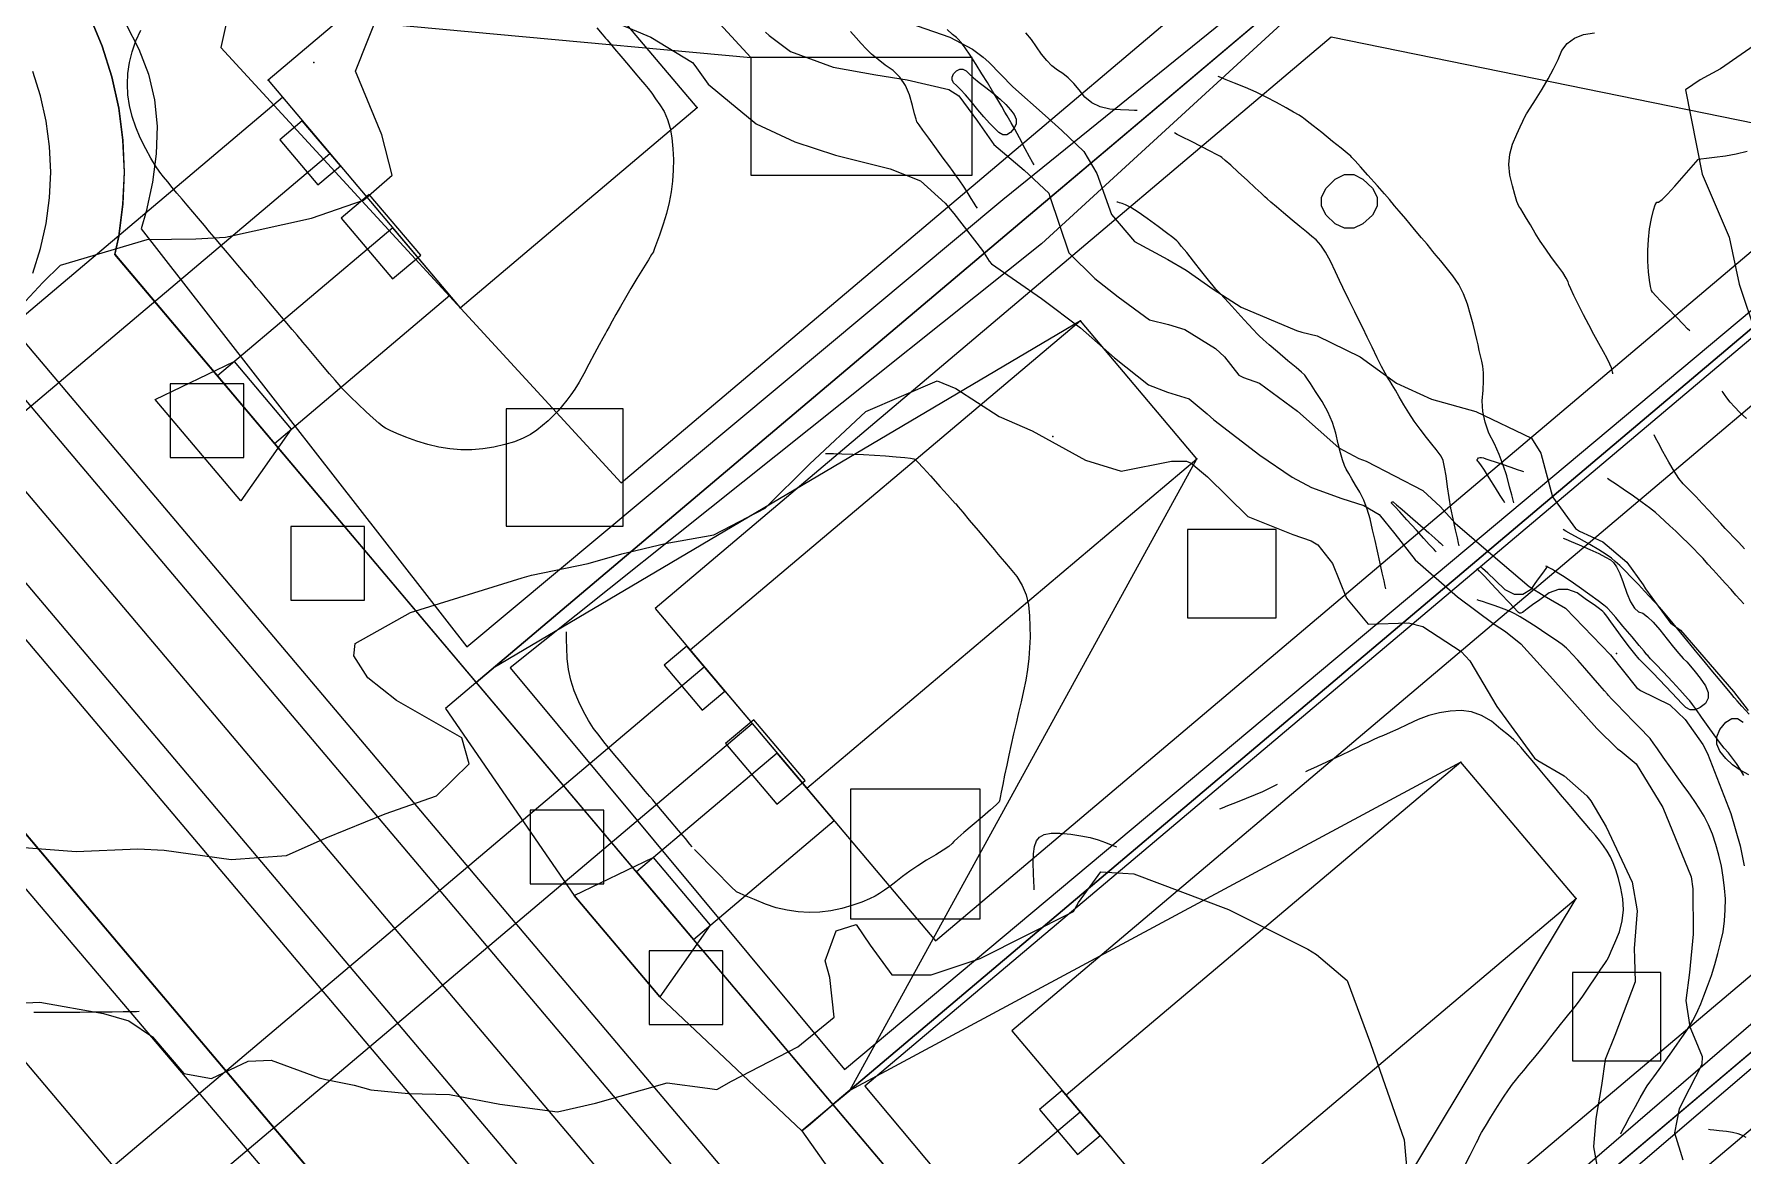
# Model space of a CAD drawing. Header units: feet. Extents: x 1318179 to 1318975, y 422521 to 423299.
# Drawn here: x 1318566.1 to 1318798, y 423049.2 to 423201.5 of the extents above; entities that cross this region are included whole.
import ezdxf

# ---------------------------------------------------------------- set-up
doc = ezdxf.new("R2010")
doc.units = ezdxf.units.FT
for name, color, linetype in [('A-BLDG-OTLN', 3, 'CONTINUOUS'), ('C-DRNG-AREA', 150, 'CONTINUOUS'), ('C-LOD', 30, 'CONTINUOUS'), ('C-PROP', 6, 'CONTINUOUS'), ('C-PVMT', 8, 'CONTINUOUS'), ('C-SWM', 92, 'CONTINUOUS'), ('C-TOPO-MAJR', 32, 'CONTINUOUS'), ('C-TOPO-SPOT', 7, 'CONTINUOUS'), ('C-UTIL', 4, 'CONTINUOUS'), ('L-PLNT-TREE', 90, 'CONTINUOUS'), ('V-PROP-LINE', 7, 'CONTINUOUS')]:
    doc.layers.add(name, color=color, linetype=linetype)

msp = doc.modelspace()

# ---------------------------------------------------------------- linework, layer by layer
at = {"layer": 'A-BLDG-OTLN'}
for points in [[(1318597.86, 423195.21), (1318623.94, 423164.35), (1318656.08, 423191.5), (1318630, 423222.37), (1318597.86, 423195.21)], [(1318655.16, 423117.86), (1318670.99, 423099.12), (1318723.93, 423143.84), (1318708.1, 423162.58), (1318655.16, 423117.86)], [(1318706.18, 423057.46), (1318721.84, 423038.93), (1318775.37, 423084.15), (1318759.72, 423102.68), (1318706.18, 423057.46)]]:
    msp.add_lwpolyline(points, close=True, dxfattribs=at)
at = {"layer": 'C-DRNG-AREA'}
for points in [[(1318566.54, 423214.99), (1318566.66, 423214.86), (1318569.31, 423211.4), (1318571.66, 423207.72), (1318573.67, 423203.86), (1318575.34, 423199.83), (1318576.65, 423195.67), (1318577.59, 423191.41), (1318578.16, 423187.09), (1318578.35, 423182.74), (1318578.16, 423178.38), (1318577.59, 423174.06), (1318577.05, 423171.59), (1318626.12, 423113.5), (1318702.51, 423178.04), (1318751.63, 423219.54), (1318730.63, 423223.83), (1318633.42, 423271.49), (1318566.54, 423214.99)], [(1318626.12, 423113.49), (1318674.52, 423056.2), (1318845.24, 423200.42), (1318751.64, 423219.53), (1318702.51, 423178.02), (1318626.12, 423113.49)], [(1318674.52, 423056.2), (1318722.92, 422998.9), (1318855.21, 423110.67), (1318846.86, 423199.56), (1318846.81, 423200.09), (1318845.23, 423200.41), (1318674.52, 423056.2)], [(1318722.92, 422998.9), (1318771.32, 422941.61), (1318863.76, 423019.71), (1318855.22, 423110.67), (1318722.92, 422998.9)], [(1318410.26, 422981.52), (1318468.76, 422932.76), (1318603.85, 423046.88), (1318555.45, 423104.17), (1318410.26, 422981.52)]]:
    msp.add_lwpolyline(points, close=True, dxfattribs=at)
at = {"layer": 'C-LOD'}
for points in [[(1318663.4, 423198.32), (1318632.3, 423232.1), (1318594.52, 423204.64), (1318663.4, 423198.32)], [(1318621.92, 423109.94), (1318639.42, 423084.58), (1318651.03, 423070.83), (1318670.32, 423052.65), (1318671.47, 423053.61), (1318674.52, 423056.2), (1318676.81, 423058.13), (1318723.93, 423143.84), (1318708.1, 423162.58), (1318628.41, 423115.42), (1318621.92, 423109.94)], [(1318670.32, 423052.65), (1318690.36, 423024.28), (1318701.97, 423010.53), (1318718.72, 422995.35), (1318719.87, 422996.32), (1318722.92, 422998.9), (1318725.21, 423000.84), (1318775.37, 423084.15), (1318759.72, 423102.68), (1318676.81, 423058.13), (1318670.32, 423052.65)]]:
    msp.add_lwpolyline(points, close=True, dxfattribs=at)
at = {"layer": 'C-PROP'}
for points in [[(1318571.08, 423212.89), (1318571.2, 423212.77), (1318573.96, 423209.56), (1318576.43, 423206.24), (1318578.57, 423202.85), (1318580.32, 423199.45), (1318581.64, 423196.03), (1318582.46, 423192.56), (1318582.79, 423188.98), (1318582.68, 423185.24), (1318582.18, 423181.36), (1318581.33, 423177.38), (1318580.65, 423175.06), (1318624.85, 423118.34), (1318697.6, 423179.01), (1318746.69, 423218.8), (1318725.73, 423222.81), (1318631.57, 423266.85), (1318571.08, 423212.89)], [(1318598.3, 423230.42), (1318591.47, 423199.67), (1318645.77, 423140.58), (1318697.34, 423184.15), (1318722.19, 423205.14), (1318598.3, 423230.42)], [(1318663.4, 423198.32), (1318632.3, 423232.1), (1318594.52, 423204.64), (1318663.4, 423198.32)], [(1318630.72, 423115.45), (1318676.08, 423060.95), (1318840.56, 423198.64), (1318748.91, 423215.33), (1318702.81, 423173.03), (1318630.72, 423115.45)], [(1318650.38, 423123.51), (1318688.46, 423078.44), (1318815.79, 423186.02), (1318742.16, 423201.05), (1318707.67, 423171.91), (1318650.38, 423123.51)], [(1318663.4, 423182.32), (1318693.4, 423182.32), (1318693.4, 423198.32), (1318663.4, 423198.32), (1318663.4, 423182.32)], [(1318678.85, 423058.69), (1318725.12, 423003.4), (1318850.23, 423111.12), (1318843.73, 423195.67), (1318843.69, 423196.18), (1318842.17, 423196.46), (1318678.85, 423058.69)], [(1318698.78, 423066.22), (1318736.86, 423021.15), (1318835.76, 423104.7), (1318828.98, 423176.21), (1318698.78, 423066.22)], [(1318727.79, 423000.04), (1318772.4, 422946.5), (1318858.77, 423019.33), (1318852.34, 423106.58), (1318727.79, 423000.04)], [(1318414.98, 422983.17), (1318470.08, 422937.58), (1318599.1, 423045.32), (1318552.6, 423100.06), (1318414.98, 422983.17)], [(1318435.89, 422992.7), (1318481.91, 422954.34), (1318583.41, 423040.09), (1318545.33, 423085.16), (1318435.89, 422992.7)], [(1318747.18, 423008.93), (1318785.26, 422963.86), (1318844.24, 423013.69), (1318837.52, 423085.24), (1318747.18, 423008.93)]]:
    msp.add_lwpolyline(points, close=True, dxfattribs=at)
for points in [[(1318856.03, 422841.34), (1318577.05, 423171.57), (1318577.6, 423174.04), (1318578.17, 423178.37), (1318578.36, 423182.72), (1318578.17, 423187.08), (1318577.6, 423191.41), (1318576.65, 423195.66), (1318575.34, 423199.83), (1318573.67, 423203.85), (1318571.66, 423207.72), (1318569.31, 423211.4), (1318566.66, 423214.86), (1318563.71, 423218.08)], [(1318691.31, 423194.51), (1318690.9, 423194.88), (1318690.69, 423195.26), (1318690.69, 423195.65), (1318690.9, 423196.07), (1318691.31, 423196.5), (1318691.73, 423196.71), (1318692.16, 423196.71), (1318692.59, 423196.5), (1318693.03, 423196.07), (1318693.62, 423195.54), (1318694.37, 423194.93), (1318695.27, 423194.21), (1318696.32, 423193.41), (1318697.23, 423192.64), (1318698, 423191.91), (1318698.64, 423191.21), (1318699.13, 423190.56), (1318699.37, 423189.92), (1318699.37, 423189.3), (1318699.13, 423188.69), (1318698.64, 423188.11), (1318698.12, 423187.81), (1318697.58, 423187.81), (1318697.02, 423188.11), (1318696.43, 423188.69), (1318695.77, 423189.41), (1318695.02, 423190.25), (1318694.2, 423191.22), (1318693.29, 423192.32), (1318692.51, 423193.23), (1318691.85, 423193.96), (1318691.31, 423194.51)], [(1318813.99, 422645.04), (1318846.89, 422716.21), (1318851.44, 422727.96), (1318854.48, 422740.18), (1318855.97, 422752.69), (1318855.86, 422765.29), (1318854.18, 422777.77), (1318850.93, 422789.94), (1318846.19, 422801.61), (1318840.01, 422812.59), (1318832.5, 422822.71), (1318528.36, 423182.72)], [(1318742.69, 423175.74), (1318741.44, 423176.92), (1318740.82, 423178.12), (1318740.82, 423179.33), (1318741.44, 423180.56), (1318742.69, 423181.8), (1318743.94, 423182.43), (1318745.2, 423182.43), (1318746.46, 423181.8), (1318747.73, 423180.56), (1318748.37, 423179.33), (1318748.37, 423178.12), (1318747.73, 423176.92), (1318746.46, 423175.74), (1318745.2, 423175.14), (1318743.94, 423175.14), (1318742.69, 423175.74)], [(1318765.72, 423137.86), (1318765.51, 423138.2), (1318765.09, 423138.88), (1318764.45, 423139.89), (1318763.6, 423141.25), (1318762.93, 423142.29), (1318762.45, 423143.02), (1318762.15, 423143.43), (1318762.03, 423143.54), (1318761.96, 423143.64), (1318761.96, 423143.75), (1318762.03, 423143.85), (1318762.15, 423143.95), (1318762.32, 423144.01), (1318762.54, 423144.01), (1318762.81, 423143.95), (1318763.13, 423143.85), (1318763.66, 423143.67), (1318764.4, 423143.42), (1318765.35, 423143.1), (1318766.51, 423142.71), (1318767.38, 423142.41), (1318767.96, 423142.21), (1318768.25, 423142.11)], [(1318756.4, 423131.22), (1318756.36, 423131.27), (1318756.26, 423131.37), (1318756.12, 423131.52), (1318755.93, 423131.72), (1318755.46, 423132.23), (1318754.72, 423133.04), (1318753.7, 423134.15), (1318752.42, 423135.56), (1318751.44, 423136.63), (1318750.77, 423137.36), (1318750.41, 423137.75), (1318750.37, 423137.79), (1318750.35, 423137.84), (1318750.35, 423137.89), (1318750.37, 423137.94), (1318750.41, 423137.99), (1318750.46, 423138.02), (1318750.51, 423138.02), (1318750.56, 423137.99), (1318750.62, 423137.94), (1318751.02, 423137.59), (1318751.76, 423136.95), (1318752.84, 423136.01), (1318754.27, 423134.78), (1318755.39, 423133.8), (1318756.22, 423133.07), (1318756.75, 423132.59), (1318756.99, 423132.37), (1318757.16, 423132.2), (1318757.28, 423132.08), (1318757.34, 423132.03)], [(1318773.61, 423133.08), (1318773.97, 423132.92), (1318774.7, 423132.61), (1318775.8, 423132.15), (1318777.25, 423131.53), (1318778.45, 423130.98), (1318779.37, 423130.51), (1318780.04, 423130.11), (1318780.44, 423129.78), (1318780.86, 423129.17), (1318781.3, 423128.26), (1318781.77, 423127.07), (1318782.26, 423125.59), (1318782.77, 423124.43), (1318783.3, 423123.59), (1318783.85, 423123.07), (1318784.42, 423122.87), (1318785.09, 423122.4), (1318785.86, 423121.66), (1318786.75, 423120.65), (1318787.73, 423119.36), (1318788.59, 423118.29), (1318789.32, 423117.41), (1318789.92, 423116.75), (1318790.39, 423116.29), (1318790.93, 423115.69), (1318791.53, 423114.94), (1318792.21, 423114.06), (1318792.95, 423113.04), (1318793.32, 423112.13), (1318793.32, 423111.34), (1318792.95, 423110.65), (1318792.21, 423110.07), (1318791.52, 423109.78), (1318790.88, 423109.78), (1318790.29, 423110.07), (1318789.75, 423110.65), (1318789.11, 423111.32), (1318788.38, 423112.08), (1318787.56, 423112.94), (1318786.64, 423113.89), (1318785.83, 423114.74), (1318785.11, 423115.48), (1318784.48, 423116.12), (1318783.96, 423116.65), (1318783.34, 423117.37), (1318782.61, 423118.29), (1318781.78, 423119.4), (1318780.84, 423120.7), (1318780.1, 423121.73), (1318779.54, 423122.47), (1318779.17, 423122.92), (1318779, 423123.1), (1318778.54, 423123.46), (1318777.82, 423124), (1318776.81, 423124.72), (1318775.53, 423125.63), (1318774.26, 423126.08), (1318772.99, 423126.08), (1318771.73, 423125.63), (1318770.47, 423124.72), (1318769.48, 423124.01), (1318768.75, 423123.48), (1318768.29, 423123.13), (1318768.09, 423122.98), (1318767.9, 423122.9), (1318767.72, 423122.9), (1318767.56, 423122.98), (1318767.41, 423123.13), (1318766.97, 423123.6), (1318766.24, 423124.37), (1318765.22, 423125.46), (1318763.91, 423126.86), (1318762.93, 423127.9), (1318762.28, 423128.6), (1318761.95, 423128.95)], [(1318531.22, 423132.85), (1318808.98, 422804.07)], [(1318771.51, 423129.29), (1318771.27, 423128.97), (1318770.81, 423128.32), (1318770.11, 423127.35), (1318769.18, 423126.05), (1318768.14, 423125.41), (1318767, 423125.41), (1318765.75, 423126.05), (1318764.4, 423127.35), (1318763.38, 423128.32), (1318762.7, 423128.97), (1318762.37, 423129.29)], [(1318798.82, 423100.95), (1318797.67, 423101.58), (1318796.63, 423102.32), (1318795.7, 423103.17), (1318794.88, 423104.14), (1318794.47, 423105.11), (1318794.47, 423106.1), (1318794.88, 423107.09), (1318795.7, 423108.09), (1318796.5, 423108.59), (1318797.29, 423108.59), (1318798.07, 423108.09)]]:
    msp.add_lwpolyline(points, dxfattribs=at)
at = {"layer": 'C-PVMT'}
for points in [[(1318565.94, 423169.04), (1318566.99, 423172.37), (1318567.75, 423175.78), (1318568.2, 423179.24), (1318568.36, 423182.72), (1318568.2, 423186.21), (1318567.75, 423189.67), (1318566.99, 423193.08), (1318565.94, 423196.41)], [(1318842.7, 422830.78), (1318562.68, 423162.23)], [(1318542.82, 423145.46), (1318822.31, 422814.63)]]:
    msp.add_lwpolyline(points, dxfattribs=at)
for points in [[(1318599.45, 423187.13), (1318604.62, 423181.02), (1318607.67, 423183.6), (1318602.51, 423189.71), (1318599.45, 423187.13)], [(1318611.6, 423179.72), (1318607.78, 423176.5), (1318614.75, 423168.25), (1318618.57, 423171.47), (1318611.6, 423179.72)], [(1318590.98, 423155.1), (1318598.72, 423145.93), (1318622.51, 423166.03), (1318614.77, 423175.2), (1318590.98, 423155.1)], [(1318594.16, 423138.15), (1318582.55, 423151.9), (1318593.27, 423157.03), (1318601.01, 423147.87), (1318594.16, 423138.15)], [(1318651.63, 423115.84), (1318656.79, 423109.73), (1318659.85, 423112.31), (1318654.68, 423118.42), (1318651.63, 423115.84)], [(1318663.78, 423108.43), (1318659.96, 423105.2), (1318666.93, 423096.95), (1318670.75, 423100.18), (1318663.78, 423108.43)], [(1318647.85, 423087.77), (1318655.59, 423078.6), (1318674.69, 423094.74), (1318666.94, 423103.9), (1318647.85, 423087.77)], [(1318651.03, 423070.83), (1318639.42, 423084.58), (1318650.14, 423089.71), (1318657.88, 423080.54), (1318651.03, 423070.83)], [(1318702.57, 423055.54), (1318707.73, 423049.43), (1318710.78, 423052.01), (1318705.62, 423058.12), (1318702.57, 423055.54)]]:
    msp.add_lwpolyline(points, close=True, dxfattribs=at)
at = {"layer": 'C-SWM'}
for points in [[(1318630.17, 423134.71), (1318646.07, 423134.71), (1318646.07, 423150.62), (1318630.17, 423150.62), (1318630.17, 423134.71)], [(1318676.91, 423081.39), (1318694.51, 423081.39), (1318694.51, 423099), (1318676.91, 423099), (1318676.91, 423081.39)]]:
    msp.add_lwpolyline(points, close=True, dxfattribs=at)
at = {"layer": 'C-TOPO-MAJR'}
for points in [[(1318564.36, 423164.61), (1318567.31, 423167.76), (1318569.68, 423170.12), (1318581.45, 423173.61), (1318588.06, 423173.7), (1318592.09, 423173.91), (1318603.75, 423176.48), (1318610.81, 423178.93), (1318614.68, 423182.34), (1318613.28, 423187.82), (1318609.72, 423196.45), (1318613.08, 423204.85)], [(1318639.3, 423205.46), (1318649.82, 423201.05), (1318655.44, 423197.6), (1318655.77, 423197.23), (1318657.57, 423194.69), (1318660.77, 423192.06), (1318663.56, 423189.73), (1318664.12, 423189.31), (1318669.34, 423186.86), (1318674.89, 423185.04), (1318682.31, 423183.19), (1318686.4, 423181.55), (1318689.75, 423178.52), (1318690.94, 423177.15), (1318694.84, 423172.11), (1318695.74, 423170.67), (1318696.06, 423170.32), (1318702.83, 423165.61), (1318708.13, 423161.63), (1318712.75, 423157.56), (1318717.34, 423153.89), (1318719.94, 423152.9), (1318722.89, 423151.97), (1318725.31, 423149.94), (1318726.21, 423149.14), (1318732.48, 423144.34), (1318736.85, 423141.33), (1318739.48, 423139.94), (1318743.61, 423138.43), (1318746.57, 423137.51), (1318748.65, 423136.3), (1318750.76, 423133.67), (1318753.56, 423130.14), (1318759.28, 423125.11), (1318764.27, 423121.4), (1318765.78, 423120.39), (1318767.87, 423118.71), (1318772.22, 423113.95), (1318778.2, 423107.24), (1318781.01, 423104.5), (1318781.37, 423104.24), (1318783.54, 423102.44), (1318787.14, 423096.52), (1318790.98, 423087.12), (1318791.24, 423085.5), (1318791.28, 423079.32), (1318790.76, 423074.12), (1318790.27, 423070.33), (1318790.81, 423066.77), (1318791.4, 423065.33), (1318792.49, 423062.72), (1318792.44, 423061.63), (1318790.74, 423058.28), (1318789.39, 423055.62), (1318788.72, 423052.35), (1318789.88, 423048.71)], [(1318683.73, 423203.36), (1318690.38, 423201.06), (1318693.46, 423199.43), (1318694.93, 423198.36), (1318695.67, 423197.67), (1318698.92, 423194.32), (1318703.31, 423190.41), (1318705.6, 423188.39), (1318708.56, 423185.56), (1318710.34, 423182.56), (1318712.32, 423177), (1318715.47, 423173.32), (1318719.96, 423170.87), (1318722.48, 423169.44), (1318726.13, 423166.84), (1318729.93, 423164.44), (1318737.43, 423161.23), (1318738.17, 423161.04), (1318740.25, 423160.53), (1318746.08, 423157.7), (1318751.01, 423154.12), (1318755.76, 423151.92), (1318761.79, 423150.28), (1318769.34, 423146.62), (1318770.58, 423144.61), (1318772.18, 423138.66), (1318775.28, 423134.37), (1318775.86, 423134.02), (1318778.99, 423132.56), (1318782.25, 423129.83), (1318784.47, 423126.73), (1318784.81, 423126.2), (1318788.25, 423121.5), (1318788.41, 423121.38), (1318789.53, 423120.58), (1318796.74, 423112.24), (1318798.74, 423109.66)], [(1318583.69, 423182.1), (1318583.18, 423182.75), (1318582.6, 423183.6), (1318581.97, 423184.66), (1318581.27, 423185.91), (1318580.52, 423187.38), (1318579.9, 423188.84), (1318579.42, 423190.3), (1318579.07, 423191.77), (1318578.85, 423193.23), (1318578.78, 423194.69), (1318578.85, 423196.15), (1318579.07, 423197.62), (1318579.42, 423199.08), (1318579.92, 423200.54), (1318580.57, 423202.01)], [(1318642.49, 423202.31), (1318643.21, 423201.47), (1318643.67, 423200.92), (1318643.87, 423200.69), (1318644.27, 423200.21), (1318644.89, 423199.48), (1318645.72, 423198.49), (1318646.76, 423197.27), (1318647.65, 423196.21), (1318648.4, 423195.33), (1318649, 423194.62), (1318649.45, 423194.08), (1318649.94, 423193.44), (1318650.46, 423192.71), (1318651.02, 423191.88), (1318651.6, 423190.96), (1318652.08, 423189.9), (1318652.44, 423188.71), (1318652.68, 423187.38), (1318652.81, 423185.91), (1318652.87, 423184.45), (1318652.84, 423182.99), (1318652.73, 423181.53), (1318652.55, 423180.06), (1318652.28, 423178.6), (1318651.93, 423177.14), (1318651.5, 423175.67), (1318650.98, 423174.21), (1318650.59, 423173.11), (1318650.32, 423172.36), (1318650.18, 423171.97), (1318650.16, 423171.94), (1318649.92, 423171.56), (1318649.47, 423170.83), (1318648.8, 423169.75), (1318647.91, 423168.32), (1318647.09, 423166.97), (1318646.35, 423165.7), (1318645.67, 423164.52), (1318645.07, 423163.42), (1318644.56, 423162.5), (1318644.16, 423161.77), (1318643.85, 423161.22), (1318643.64, 423160.86), (1318643.29, 423160.22), (1318642.81, 423159.31), (1318642.18, 423158.12), (1318641.41, 423156.66), (1318640.7, 423155.37), (1318640.06, 423154.25), (1318639.48, 423153.31), (1318638.97, 423152.54), (1318638.42, 423151.79), (1318637.83, 423151.06), (1318637.21, 423150.35), (1318636.56, 423149.65), (1318635.86, 423148.99), (1318635.11, 423148.35), (1318634.32, 423147.74), (1318633.48, 423147.16), (1318632.48, 423146.63), (1318631.31, 423146.16), (1318629.98, 423145.76), (1318628.49, 423145.4), (1318627, 423145.17), (1318625.5, 423145.06), (1318624.01, 423145.06), (1318622.52, 423145.19), (1318621.03, 423145.42), (1318619.53, 423145.77), (1318618.04, 423146.22), (1318616.55, 423146.78), (1318615.34, 423147.26), (1318614.42, 423147.66), (1318613.78, 423147.99), (1318613.42, 423148.24), (1318612.87, 423148.69), (1318612.13, 423149.35), (1318611.19, 423150.22), (1318610.05, 423151.29), (1318609.11, 423152.19), (1318608.37, 423152.92), (1318607.83, 423153.48), (1318607.49, 423153.87), (1318606.95, 423154.51), (1318606.2, 423155.39), (1318605.25, 423156.51), (1318604.1, 423157.88), (1318603.21, 423158.93), (1318602.6, 423159.66), (1318602.25, 423160.07), (1318602.16, 423160.17), (1318601.79, 423160.61), (1318601.13, 423161.39), (1318600.19, 423162.51), (1318598.95, 423163.97), (1318597.98, 423165.12), (1318597.28, 423165.96), (1318596.84, 423166.48), (1318596.66, 423166.68), (1318596.26, 423167.15), (1318595.65, 423167.88), (1318594.81, 423168.88), (1318593.75, 423170.13), (1318592.84, 423171.2), (1318592.1, 423172.09), (1318591.51, 423172.78), (1318591.07, 423173.29), (1318590.55, 423173.92), (1318589.93, 423174.65), (1318589.22, 423175.49), (1318588.42, 423176.44), (1318587.64, 423177.36), (1318586.9, 423178.24), (1318586.18, 423179.09), (1318585.49, 423179.91), (1318584.85, 423180.68), (1318584.24, 423181.41), (1318583.69, 423182.1)], [(1318665.37, 423201.73), (1318665.85, 423201.29), (1318668.76, 423199.13), (1318674.56, 423197), (1318680.34, 423195.95), (1318684.59, 423195.28), (1318690.24, 423193.96), (1318691.63, 423193.11), (1318694.14, 423189.68), (1318696.36, 423186.51), (1318700.49, 423182.99), (1318703.82, 423179.88), (1318703.97, 423179.43), (1318706.54, 423171.78), (1318710.07, 423168.3), (1318713.23, 423165.8), (1318717.5, 423162.68), (1318720.08, 423162.05), (1318722.29, 423161.39), (1318726.45, 423158.82), (1318727.68, 423157.67), (1318729.63, 423155.2), (1318730.23, 423154.87), (1318732.43, 423154.09), (1318737.56, 423150.3), (1318743.16, 423145.32), (1318745.9, 423143.9), (1318746.88, 423143.54), (1318754.59, 423139.52), (1318756.97, 423137.31), (1318758.97, 423135.1), (1318764.14, 423130.68), (1318769.02, 423126.53), (1318771.07, 423125.26), (1318773.96, 423123.55), (1318780.07, 423117.24), (1318783.6, 423112.8), (1318784.12, 423112.41), (1318788.1, 423110.45), (1318790.17, 423108.48), (1318792.56, 423105.07), (1318793.21, 423103.85), (1318796.36, 423095.72), (1318797.67, 423091.31), (1318798.17, 423088.59)], [(1318694.12, 423177.87), (1318693.98, 423178.09), (1318693.71, 423178.52), (1318693.3, 423179.18), (1318692.75, 423180.05), (1318692.23, 423180.85), (1318691.73, 423181.58), (1318691.26, 423182.24), (1318690.82, 423182.83), (1318690.23, 423183.64), (1318689.48, 423184.66), (1318688.58, 423185.9), (1318687.53, 423187.35), (1318686.74, 423188.44), (1318686.21, 423189.17), (1318685.94, 423189.54), (1318685.92, 423189.55), (1318685.82, 423189.93), (1318685.61, 423190.67), (1318685.31, 423191.77), (1318684.91, 423193.23), (1318684.35, 423194.51), (1318683.61, 423195.61), (1318682.69, 423196.54), (1318681.61, 423197.28), (1318680.64, 423198.01), (1318679.77, 423198.74), (1318679.01, 423199.47), (1318678.36, 423200.19), (1318677.66, 423200.98), (1318676.92, 423201.83)], [(1318701.81, 423183.72), (1318701.61, 423184.09), (1318701.22, 423184.82), (1318700.62, 423185.91), (1318699.83, 423187.38), (1318699.19, 423188.56), (1318698.7, 423189.45), (1318698.36, 423190.05), (1318698.18, 423190.37), (1318697.87, 423190.9), (1318697.43, 423191.63), (1318696.88, 423192.57), (1318696.19, 423193.71), (1318695.48, 423194.89), (1318694.73, 423196.1), (1318693.96, 423197.34), (1318693.14, 423198.62), (1318692.47, 423199.62), (1318691.93, 423200.35), (1318691.53, 423200.81), (1318691.27, 423201), (1318690.77, 423201.43), (1318690.02, 423202.12)], [(1318715.81, 423191.09), (1318715.44, 423191.11), (1318714.69, 423191.15), (1318713.57, 423191.21), (1318712.08, 423191.28), (1318710.77, 423191.59), (1318709.65, 423192.13), (1318708.71, 423192.9), (1318707.96, 423193.91), (1318707.21, 423194.78), (1318706.46, 423195.52), (1318705.72, 423196.11), (1318704.98, 423196.57), (1318704.25, 423197.17), (1318703.55, 423197.9), (1318702.85, 423198.77), (1318702.17, 423199.77), (1318701.46, 423200.73), (1318700.72, 423201.65)], [(1318780.37, 423155.36), (1318780.36, 423155.44), (1318780.32, 423155.6), (1318780.27, 423155.85), (1318780.2, 423156.17), (1318779.98, 423156.7), (1318779.62, 423157.43), (1318779.12, 423158.36), (1318778.47, 423159.49), (1318777.79, 423160.71), (1318777.1, 423162), (1318776.38, 423163.38), (1318775.64, 423164.84), (1318775.07, 423166.01), (1318774.65, 423166.91), (1318774.4, 423167.51), (1318774.31, 423167.84), (1318774.03, 423168.37), (1318773.56, 423169.1), (1318772.9, 423170.03), (1318772.05, 423171.16), (1318771.26, 423172.28), (1318770.52, 423173.39), (1318769.83, 423174.48), (1318769.2, 423175.57), (1318768.66, 423176.47), (1318768.22, 423177.2), (1318767.88, 423177.76), (1318767.63, 423178.13), (1318767.35, 423178.78), (1318767.06, 423179.69), (1318766.73, 423180.88), (1318766.38, 423182.34), (1318766.27, 423183.77), (1318766.4, 423185.17), (1318766.76, 423186.54), (1318767.35, 423187.88), (1318767.81, 423188.91), (1318768.14, 423189.64), (1318768.32, 423190.07), (1318768.37, 423190.18), (1318768.64, 423190.64), (1318769.14, 423191.42), (1318769.85, 423192.55), (1318770.79, 423194.01), (1318771.61, 423195.4), (1318772.33, 423196.74), (1318772.93, 423198.01), (1318773.43, 423199.23), (1318774.17, 423200.2), (1318775.16, 423200.93), (1318776.39, 423201.42), (1318777.87, 423201.66)], [(1318801.16, 423201.04), (1318794.98, 423196.78), (1318792.2, 423195.27), (1318790.25, 423193.89), (1318792.48, 423182.46), (1318796.14, 423173.91), (1318797.51, 423167.56), (1318799.82, 423160.67)], [(1318766.94, 423137.86), (1318766.84, 423138.23), (1318766.65, 423138.95), (1318766.35, 423140.05), (1318765.97, 423141.51), (1318765.49, 423142.96), (1318764.93, 423144.42), (1318764.29, 423145.88), (1318763.56, 423147.34), (1318763.04, 423148.8), (1318762.74, 423150.26), (1318762.65, 423151.71), (1318762.78, 423153.17), (1318762.83, 423154.44), (1318762.82, 423155.52), (1318762.73, 423156.41), (1318762.57, 423157.1), (1318762.41, 423157.82), (1318762.24, 423158.55), (1318762.08, 423159.29), (1318761.92, 423160.05), (1318761.69, 423160.99), (1318761.4, 423162.1), (1318761.05, 423163.38), (1318760.64, 423164.84), (1318760.11, 423166.21), (1318759.45, 423167.49), (1318758.67, 423168.69), (1318757.76, 423169.79), (1318757.01, 423170.71), (1318756.41, 423171.44), (1318755.96, 423171.98), (1318755.67, 423172.33), (1318755.15, 423172.95), (1318754.41, 423173.83), (1318753.45, 423174.98), (1318752.26, 423176.39), (1318751.36, 423177.46), (1318750.75, 423178.19), (1318750.43, 423178.58), (1318750.39, 423178.62), (1318750.04, 423179.02), (1318749.38, 423179.78), (1318748.41, 423180.88), (1318747.12, 423182.34), (1318746.12, 423183.47), (1318745.39, 423184.27), (1318744.95, 423184.75), (1318744.8, 423184.9), (1318744.31, 423185.31), (1318743.49, 423185.98), (1318742.34, 423186.91), (1318740.86, 423188.1), (1318739.71, 423189.03), (1318738.89, 423189.68), (1318738.4, 423190.07), (1318738.24, 423190.18), (1318737.79, 423190.46), (1318737.05, 423190.88), (1318736.02, 423191.47), (1318734.7, 423192.21), (1318733.34, 423192.91), (1318731.94, 423193.58), (1318730.5, 423194.22), (1318729.02, 423194.83), (1318727.9, 423195.28), (1318727.16, 423195.58), (1318726.79, 423195.73)], [(1318759.51, 423132.03), (1318759.43, 423132.39), (1318759.27, 423133.12), (1318759.02, 423134.21), (1318758.69, 423135.67), (1318758.4, 423137.13), (1318758.15, 423138.59), (1318757.93, 423140.05), (1318757.75, 423141.51), (1318757.54, 423142.69), (1318757.32, 423143.59), (1318757.07, 423144.21), (1318756.8, 423144.55), (1318756.38, 423145.08), (1318755.81, 423145.81), (1318755.09, 423146.73), (1318754.21, 423147.85), (1318753.4, 423148.96), (1318752.66, 423150.06), (1318751.99, 423151.15), (1318751.38, 423152.23), (1318750.87, 423153.14), (1318750.44, 423153.87), (1318750.09, 423154.42), (1318749.82, 423154.8), (1318749.45, 423155.44), (1318748.97, 423156.36), (1318748.39, 423157.55), (1318747.69, 423159.01), (1318747.04, 423160.36), (1318746.43, 423161.61), (1318745.87, 423162.75), (1318745.34, 423163.79), (1318744.9, 423164.67), (1318744.54, 423165.4), (1318744.25, 423165.98), (1318744.04, 423166.4), (1318743.71, 423167.08), (1318743.27, 423168.02), (1318742.71, 423169.21), (1318742.03, 423170.67), (1318741.37, 423171.88), (1318740.74, 423172.85), (1318740.12, 423173.56), (1318739.53, 423174.03), (1318738.79, 423174.63), (1318737.9, 423175.36), (1318736.86, 423176.22), (1318735.67, 423177.21), (1318734.71, 423178.02), (1318733.97, 423178.66), (1318733.45, 423179.12), (1318733.16, 423179.4), (1318732.62, 423179.9), (1318731.83, 423180.63), (1318730.8, 423181.59), (1318729.52, 423182.76), (1318728.51, 423183.68), (1318727.77, 423184.33), (1318727.3, 423184.73), (1318727.1, 423184.86), (1318726.58, 423185.15), (1318725.73, 423185.59), (1318724.57, 423186.18), (1318723.09, 423186.93), (1318721.98, 423187.5), (1318721.24, 423187.87), (1318720.87, 423188.06)], [(1318790.8, 423161.19), (1318790.5, 423161.5), (1318789.9, 423162.11), (1318789.01, 423163.04), (1318787.81, 423164.27), (1318786.87, 423165.24), (1318786.19, 423165.97), (1318785.77, 423166.45), (1318785.61, 423166.68), (1318785.46, 423167.22), (1318785.33, 423168.06), (1318785.22, 423169.21), (1318785.12, 423170.67), (1318785.11, 423172.13), (1318785.19, 423173.58), (1318785.36, 423175.03), (1318785.62, 423176.47), (1318785.87, 423177.56), (1318786.11, 423178.29), (1318786.34, 423178.66), (1318786.56, 423178.67), (1318787.04, 423179.04), (1318787.78, 423179.76), (1318788.78, 423180.84), (1318790.04, 423182.27), (1318790.99, 423183.35), (1318791.62, 423184.08), (1318791.94, 423184.46), (1318791.95, 423184.49), (1318792.32, 423184.55), (1318793.06, 423184.65), (1318794.17, 423184.78), (1318795.64, 423184.95), (1318797.12, 423185.22), (1318798.6, 423185.58)], [(1318749.57, 423126.19), (1318749.49, 423126.56), (1318749.32, 423127.29), (1318749.08, 423128.38), (1318748.75, 423129.84), (1318748.42, 423131.3), (1318748.09, 423132.76), (1318747.75, 423134.21), (1318747.42, 423135.67), (1318747.02, 423137.01), (1318746.56, 423138.22), (1318746.03, 423139.3), (1318745.44, 423140.26), (1318744.94, 423141.11), (1318744.52, 423141.84), (1318744.19, 423142.45), (1318743.95, 423142.95), (1318743.69, 423143.69), (1318743.41, 423144.66), (1318743.11, 423145.88), (1318742.79, 423147.34), (1318742.33, 423148.78), (1318741.71, 423150.2), (1318740.94, 423151.6), (1318740.02, 423152.98), (1318739.32, 423154.04), (1318738.83, 423154.77), (1318738.56, 423155.17), (1318738.51, 423155.25), (1318738.11, 423155.6), (1318737.37, 423156.24), (1318736.28, 423157.15), (1318734.86, 423158.34), (1318733.73, 423159.31), (1318732.89, 423160.03), (1318732.35, 423160.53), (1318732.1, 423160.8), (1318731.61, 423161.33), (1318730.87, 423162.13), (1318729.88, 423163.2), (1318728.65, 423164.54), (1318727.69, 423165.58), (1318727.02, 423166.3), (1318726.62, 423166.73), (1318726.5, 423166.85), (1318726.13, 423167.3), (1318725.49, 423168.09), (1318724.6, 423169.21), (1318723.45, 423170.67), (1318722.53, 423171.82), (1318721.85, 423172.66), (1318721.4, 423173.19), (1318721.19, 423173.41), (1318720.66, 423173.85), (1318719.81, 423174.5), (1318718.65, 423175.37), (1318717.17, 423176.46), (1318715.94, 423177.32), (1318714.97, 423177.94), (1318714.25, 423178.32), (1318713.78, 423178.47), (1318713.42, 423178.58), (1318713.19, 423178.66), (1318713.07, 423178.69)], [(1318562.4, 423091.25), (1318571.83, 423090.55), (1318580.17, 423090.9), (1318583.78, 423090.72), (1318592.85, 423089.44), (1318600.37, 423090), (1318605.73, 423092.38), (1318613.77, 423095.68), (1318620.72, 423098.08), (1318625.17, 423102.43), (1318624.17, 423105.97), (1318615.28, 423111.04), (1318611.39, 423114.11), (1318609.52, 423117.1), (1318609.69, 423118.76), (1318617.21, 423123), (1318632.35, 423127.7), (1318633.63, 423128.04), (1318641.3, 423129.65), (1318645.88, 423130.94), (1318651.76, 423132.33), (1318658.36, 423133.5), (1318665.33, 423137.12), (1318671.34, 423143.13), (1318679, 423150.25), (1318688.67, 423154.43), (1318691.18, 423153.39), (1318697.1, 423149.58), (1318701.56, 423147.64), (1318708.81, 423143.66), (1318713.62, 423142.17), (1318720.47, 423143.52), (1318722.5, 423143.51), (1318723.14, 423143.26), (1318725.35, 423141.39), (1318730.83, 423135.99), (1318736.96, 423133.56), (1318739.44, 423132.72), (1318740.31, 423132.18), (1318742.3, 423129.64), (1318744.23, 423124.93), (1318747.17, 423121.39), (1318752.63, 423121.57), (1318754.58, 423121.1), (1318759.79, 423117.67), (1318760.98, 423116.43), (1318764.61, 423110.23), (1318769.75, 423103.22), (1318770.21, 423102.89), (1318773.74, 423100.81), (1318776.85, 423098.11), (1318777.4, 423097.41), (1318779.48, 423093.9), (1318782.98, 423086.38), (1318783.65, 423082.48), (1318783.27, 423077.37), (1318783.3, 423076.04), (1318783.4, 423072.85), (1318780.62, 423065.59), (1318779.32, 423062.3), (1318778.82, 423058.79), (1318778.05, 423054.3), (1318777.75, 423050.48), (1318778.62, 423045.71)], [(1318798.51, 423149.32), (1318797.61, 423150.14), (1318796.87, 423150.88), (1318796.29, 423151.54), (1318795.86, 423152.12), (1318795.54, 423152.56), (1318795.33, 423152.85), (1318795.22, 423153)], [(1318798.23, 423131.62), (1318797.45, 423132.46), (1318796.75, 423133.2), (1318796.15, 423133.85), (1318795.63, 423134.4), (1318795.01, 423135.06), (1318794.28, 423135.85), (1318793.44, 423136.76), (1318792.51, 423137.78), (1318791.68, 423138.66), (1318790.97, 423139.4), (1318790.38, 423140), (1318789.9, 423140.46), (1318789.34, 423141.17), (1318788.7, 423142.14), (1318787.97, 423143.37), (1318787.17, 423144.85), (1318786.56, 423145.96), (1318786.16, 423146.7), (1318785.96, 423147.07)], [(1318673.5, 423144.56), (1318673.87, 423144.55), (1318674.61, 423144.54), (1318675.72, 423144.51), (1318677.2, 423144.48), (1318678.68, 423144.43), (1318680.16, 423144.35), (1318681.64, 423144.25), (1318683.12, 423144.12), (1318684.26, 423144.01), (1318685.06, 423143.92), (1318685.52, 423143.84), (1318685.64, 423143.78), (1318686.05, 423143.37), (1318686.77, 423142.62), (1318687.78, 423141.51), (1318689.09, 423140.05), (1318690.08, 423138.94), (1318690.76, 423138.18), (1318691.13, 423137.77), (1318691.18, 423137.71), (1318691.52, 423137.31), (1318692.13, 423136.58), (1318693.03, 423135.52), (1318694.21, 423134.12), (1318695.17, 423132.99), (1318695.91, 423132.11), (1318696.43, 423131.49), (1318696.73, 423131.14), (1318697.19, 423130.59), (1318697.8, 423129.86), (1318698.57, 423128.95), (1318699.49, 423127.85), (1318700.21, 423126.66), (1318700.74, 423125.38), (1318701.07, 423124.01), (1318701.2, 423122.55), (1318701.26, 423121.09), (1318701.27, 423119.63), (1318701.21, 423118.17), (1318701.09, 423116.72), (1318700.91, 423115.26), (1318700.68, 423113.8), (1318700.39, 423112.34), (1318700.05, 423110.88), (1318699.71, 423109.42), (1318699.37, 423107.97), (1318699.04, 423106.51), (1318698.71, 423105.05), (1318698.39, 423103.63), (1318698.1, 423102.26), (1318697.82, 423100.92), (1318697.57, 423099.63), (1318697.36, 423098.62), (1318697.21, 423097.89), (1318697.11, 423097.44), (1318697.06, 423097.28), (1318696.66, 423096.86), (1318695.92, 423096.19), (1318694.84, 423095.27), (1318693.41, 423094.09), (1318692.28, 423093.14), (1318691.45, 423092.41), (1318690.93, 423091.91), (1318690.71, 423091.62), (1318690.23, 423091.22), (1318689.49, 423090.71), (1318688.49, 423090.09), (1318687.23, 423089.35), (1318686.06, 423088.61), (1318684.97, 423087.88), (1318683.98, 423087.16), (1318683.07, 423086.44), (1318682.24, 423085.81), (1318681.5, 423085.28), (1318680.85, 423084.83), (1318680.27, 423084.48), (1318679.48, 423084.1), (1318678.45, 423083.69), (1318677.2, 423083.27), (1318675.72, 423082.81), (1318674.24, 423082.49), (1318672.76, 423082.31), (1318671.28, 423082.26), (1318669.79, 423082.35), (1318668.31, 423082.57), (1318666.83, 423082.91), (1318665.35, 423083.4), (1318663.87, 423084.01), (1318662.73, 423084.5), (1318661.92, 423084.86), (1318661.44, 423085.09), (1318661.3, 423085.2), (1318660.86, 423085.62), (1318660.12, 423086.36), (1318659.08, 423087.42), (1318657.74, 423088.78), (1318656.73, 423089.81), (1318656.06, 423090.5), (1318655.73, 423090.84)], [(1318798.16, 423124.17), (1318797.66, 423124.7), (1318797.08, 423125.34), (1318796.41, 423126.08), (1318795.65, 423126.92), (1318794.79, 423127.87), (1318794, 423128.75), (1318793.27, 423129.56), (1318792.61, 423130.29), (1318792, 423130.96), (1318791.33, 423131.67), (1318790.59, 423132.41), (1318789.79, 423133.18), (1318788.92, 423134), (1318788.12, 423134.74), (1318787.39, 423135.41), (1318786.73, 423136.01), (1318786.15, 423136.54), (1318785.36, 423137.18), (1318784.36, 423137.92), (1318783.16, 423138.77), (1318781.76, 423139.72), (1318780.71, 423140.43), (1318780, 423140.91), (1318779.65, 423141.15)], [(1318798.87, 423109.18), (1318797.89, 423110.26), (1318797.22, 423111.01), (1318796.87, 423111.4), (1318796.84, 423111.44), (1318796.5, 423111.85), (1318795.88, 423112.61), (1318794.95, 423113.74), (1318793.73, 423115.22), (1318792.77, 423116.39), (1318792.06, 423117.24), (1318791.6, 423117.78), (1318791.4, 423118.01), (1318790.99, 423118.5), (1318790.39, 423119.24), (1318789.58, 423120.24), (1318788.56, 423121.49), (1318787.69, 423122.54), (1318786.96, 423123.41), (1318786.38, 423124.07), (1318785.93, 423124.54), (1318785.36, 423125.15), (1318784.66, 423125.89), (1318783.83, 423126.77), (1318782.87, 423127.78), (1318782.03, 423128.64), (1318781.3, 423129.36), (1318780.68, 423129.92), (1318780.19, 423130.34), (1318779.45, 423130.86), (1318778.47, 423131.48), (1318777.25, 423132.2), (1318775.8, 423133.01), (1318774.7, 423133.62), (1318773.97, 423134.03), (1318773.61, 423134.24)], [(1318798.13, 423100.88), (1318797.65, 423101.7), (1318797.14, 423102.47), (1318796.61, 423103.22), (1318796.06, 423103.92), (1318795.48, 423104.59), (1318794.83, 423105.4), (1318794.1, 423106.37), (1318793.3, 423107.49), (1318792.42, 423108.76), (1318791.71, 423109.76), (1318791.18, 423110.5), (1318790.82, 423110.98), (1318790.63, 423111.19), (1318790.18, 423111.69), (1318789.45, 423112.48), (1318788.45, 423113.55), (1318787.18, 423114.91), (1318786.19, 423115.96), (1318785.5, 423116.7), (1318785.11, 423117.13), (1318785, 423117.25), (1318784.61, 423117.72), (1318783.93, 423118.52), (1318782.97, 423119.66), (1318781.72, 423121.14), (1318780.76, 423122.28), (1318780.09, 423123.08), (1318779.7, 423123.53), (1318779.59, 423123.63), (1318779.15, 423123.98), (1318778.37, 423124.55), (1318777.25, 423125.36), (1318775.8, 423126.4), (1318774.56, 423127.27), (1318773.54, 423127.95), (1318772.74, 423128.46), (1318772.16, 423128.8), (1318771.72, 423129.04), (1318771.43, 423129.21), (1318771.28, 423129.29)], [(1318781.45, 423052.24), (1318781.65, 423052.62), (1318782.05, 423053.36), (1318782.65, 423054.47), (1318783.45, 423055.95), (1318784.09, 423057.12), (1318784.57, 423057.97), (1318784.88, 423058.52), (1318785.04, 423058.75), (1318785.38, 423059.24), (1318785.92, 423059.98), (1318786.64, 423060.97), (1318787.56, 423062.22), (1318788.38, 423063.36), (1318789.11, 423064.38), (1318789.74, 423065.29), (1318790.29, 423066.09), (1318790.77, 423066.85), (1318791.21, 423067.59), (1318791.59, 423068.31), (1318791.92, 423068.99), (1318792.3, 423069.88), (1318792.73, 423070.96), (1318793.21, 423072.25), (1318793.74, 423073.73), (1318794.21, 423075.21), (1318794.63, 423076.69), (1318795, 423078.17), (1318795.32, 423079.66), (1318795.53, 423081.14), (1318795.63, 423082.62), (1318795.64, 423084.1), (1318795.53, 423085.58), (1318795.35, 423087.06), (1318795.1, 423088.55), (1318794.77, 423090.03), (1318794.36, 423091.51), (1318793.89, 423092.89), (1318793.36, 423094.17), (1318792.76, 423095.34), (1318792.09, 423096.41), (1318791.51, 423097.32), (1318791.02, 423098.06), (1318790.6, 423098.64), (1318790.28, 423099.05), (1318789.77, 423099.72), (1318789.09, 423100.67), (1318788.24, 423101.88), (1318787.22, 423103.36), (1318786.42, 423104.5), (1318785.86, 423105.3), (1318785.52, 423105.76), (1318785.42, 423105.87), (1318785.01, 423106.3), (1318784.3, 423107.04), (1318783.28, 423108.09), (1318781.95, 423109.46), (1318780.92, 423110.52), (1318780.19, 423111.28), (1318779.76, 423111.73), (1318779.63, 423111.88), (1318779.25, 423112.33), (1318778.6, 423113.07), (1318777.7, 423114.1), (1318776.55, 423115.44), (1318775.6, 423116.51), (1318774.87, 423117.32), (1318774.36, 423117.87), (1318774.06, 423118.16), (1318773.47, 423118.62), (1318772.59, 423119.25), (1318771.42, 423120.05), (1318769.97, 423121.02), (1318768.76, 423121.81), (1318767.79, 423122.4), (1318767.07, 423122.81), (1318766.6, 423123.03), (1318766, 423123.28), (1318765.27, 423123.56), (1318764.42, 423123.87), (1318763.43, 423124.21), (1318762.69, 423124.46), (1318762.2, 423124.63), (1318761.95, 423124.71)], [(1318655.43, 423091.2), (1318655.12, 423091.56), (1318654.5, 423092.29), (1318653.58, 423093.38), (1318652.35, 423094.84), (1318651.38, 423095.99), (1318650.68, 423096.82), (1318650.24, 423097.34), (1318650.07, 423097.54), (1318649.67, 423098.01), (1318649.06, 423098.74), (1318648.22, 423099.73), (1318647.16, 423100.98), (1318646.26, 423102.05), (1318645.52, 423102.92), (1318644.94, 423103.61), (1318644.52, 423104.11), (1318644.02, 423104.72), (1318643.44, 423105.45), (1318642.78, 423106.3), (1318642.04, 423107.26), (1318641.33, 423108.34), (1318640.66, 423109.55), (1318640.02, 423110.88), (1318639.41, 423112.34), (1318638.94, 423113.8), (1318638.62, 423115.26), (1318638.44, 423116.72), (1318638.4, 423118.17), (1318638.37, 423119.27), (1318638.35, 423120), (1318638.35, 423120.36)], [(1318760.38, 423048.13), (1318761.01, 423049.34), (1318761.51, 423050.31), (1318761.88, 423051.05), (1318762.12, 423051.56), (1318762.23, 423051.83), (1318762.55, 423052.41), (1318763.07, 423053.29), (1318763.8, 423054.47), (1318764.73, 423055.95), (1318765.53, 423057.19), (1318766.21, 423058.19), (1318766.75, 423058.95), (1318767.16, 423059.47), (1318767.67, 423060.1), (1318768.27, 423060.84), (1318768.97, 423061.69), (1318769.77, 423062.65), (1318770.53, 423063.59), (1318771.26, 423064.51), (1318771.95, 423065.39), (1318772.61, 423066.26), (1318773.25, 423067.06), (1318773.84, 423067.8), (1318774.41, 423068.48), (1318774.94, 423069.1), (1318775.57, 423069.91), (1318776.3, 423070.92), (1318777.12, 423072.13), (1318778.05, 423073.53), (1318778.76, 423074.6), (1318779.26, 423075.34), (1318779.54, 423075.75), (1318779.6, 423075.83), (1318779.81, 423076.26), (1318780.15, 423077.04), (1318780.63, 423078.17), (1318781.25, 423079.66), (1318781.64, 423081.14), (1318781.8, 423082.62), (1318781.74, 423084.1), (1318781.45, 423085.58), (1318781.13, 423086.89), (1318780.79, 423088.04), (1318780.42, 423089.01), (1318780.03, 423089.81), (1318779.59, 423090.58), (1318779.11, 423091.32), (1318778.58, 423092.03), (1318778, 423092.71), (1318777.35, 423093.48), (1318776.62, 423094.35), (1318775.82, 423095.3), (1318774.93, 423096.35), (1318774.18, 423097.24), (1318773.55, 423097.98), (1318773.06, 423098.57), (1318772.69, 423099), (1318772.14, 423099.65), (1318771.41, 423100.52), (1318770.5, 423101.59), (1318769.41, 423102.88), (1318768.56, 423103.9), (1318767.93, 423104.64), (1318767.53, 423105.1), (1318767.37, 423105.3), (1318766.92, 423105.7), (1318766.19, 423106.33), (1318765.18, 423107.17), (1318763.89, 423108.22), (1318762.56, 423108.99), (1318761.18, 423109.48), (1318759.77, 423109.69), (1318758.31, 423109.61), (1318756.85, 423109.38), (1318755.39, 423108.99), (1318753.94, 423108.45), (1318752.48, 423107.76), (1318751.21, 423107.17), (1318750.13, 423106.68), (1318749.24, 423106.29), (1318748.54, 423106.01), (1318747.82, 423105.7), (1318747.1, 423105.36), (1318746.35, 423105), (1318745.6, 423104.6), (1318744.67, 423104.14), (1318743.56, 423103.62), (1318742.28, 423103.02), (1318740.82, 423102.36), (1318739.73, 423101.86), (1318739, 423101.53), (1318738.64, 423101.37)], [(1318734.82, 423099.66), (1318734.7, 423099.59), (1318734.45, 423099.46), (1318734.07, 423099.27), (1318733.56, 423099), (1318732.82, 423098.66), (1318731.84, 423098.24), (1318730.62, 423097.74), (1318729.17, 423097.16), (1318728.07, 423096.73), (1318727.34, 423096.44), (1318726.98, 423096.29)], [(1318701.84, 423085.36), (1318701.83, 423085.73), (1318701.8, 423086.46), (1318701.75, 423087.55), (1318701.69, 423089.01), (1318701.74, 423090.23), (1318701.89, 423091.22), (1318702.16, 423091.98), (1318702.54, 423092.5), (1318703.19, 423092.85), (1318704.12, 423093.04), (1318705.33, 423093.05), (1318706.81, 423092.9), (1318708.17, 423092.69), (1318709.41, 423092.43), (1318710.52, 423092.12), (1318711.52, 423091.75), (1318712.27, 423091.47), (1318712.77, 423091.29), (1318713.02, 423091.2)], [(1318557.32, 423069.63), (1318566.88, 423070.09), (1318575.52, 423068.57), (1318578.98, 423067.55), (1318582.17, 423065.4), (1318586.43, 423060.41), (1318590.17, 423059.73), (1318595.14, 423062.07), (1318598.28, 423062.23), (1318604.8, 423059.85), (1318605.68, 423059.62), (1318609.53, 423058.83), (1318611.81, 423058.21), (1318616.9, 423057.69), (1318622.47, 423057.57), (1318629.3, 423056.25), (1318637.16, 423055.2), (1318642.31, 423056.41), (1318652.03, 423059.14), (1318657.49, 423058.44), (1318658.76, 423058.26), (1318660.77, 423059.37), (1318669.77, 423064.05), (1318674.7, 423068.05), (1318674.1, 423073.43), (1318673.48, 423075.72), (1318674.96, 423079.77), (1318677.68, 423080.62), (1318679.58, 423077.84), (1318682.52, 423073.79), (1318687.85, 423073.83), (1318694.49, 423076.02), (1318707.16, 423082.4), (1318707.84, 423083.61), (1318710.86, 423087.8), (1318715.38, 423087.53), (1318728.21, 423082.68), (1318738.99, 423077.28), (1318740.16, 423076.59), (1318744.33, 423073.04), (1318747.5, 423064.5), (1318752.05, 423051.41), (1318752.45, 423046.77)], [(1318580.38, 423068.81), (1318580.02, 423068.8), (1318579.28, 423068.79), (1318578.18, 423068.77), (1318576.72, 423068.75), (1318575.25, 423068.73), (1318573.78, 423068.72), (1318572.32, 423068.71), (1318570.85, 423068.71), (1318569.71, 423068.71), (1318568.9, 423068.71), (1318568.41, 423068.71), (1318568.25, 423068.71), (1318567.8, 423068.71), (1318567.07, 423068.71), (1318566.05, 423068.7)], [(1318798.47, 423051.74), (1318797.98, 423052), (1318797.36, 423052.21), (1318796.63, 423052.39), (1318795.78, 423052.54), (1318794.8, 423052.65), (1318794.07, 423052.73), (1318793.58, 423052.78), (1318793.34, 423052.81)]]:
    msp.add_lwpolyline(points, dxfattribs=at)
at = {"layer": 'C-TOPO-SPOT'}
for p in [(1318604.08, 423197.63), (1318597.86, 423195.21), (1318656.08, 423191.5), (1318618.64, 423170.62), (1318623.94, 423164.35), (1318708.1, 423162.58), (1318594.85, 423150.51), (1318704.36, 423146.86), (1318723.93, 423143.84), (1318655.16, 423117.86), (1318780.87, 423117.43), (1318759.72, 423102.68), (1318670.82, 423099.32), (1318670.99, 423099.12), (1318651.72, 423083.19), (1318775.37, 423084.15), (1318706.18, 423057.46)]:
    msp.add_point(p, dxfattribs=at)
at = {"layer": 'C-UTIL'}
for points in [[(1318354.56, 422985.74), (1318599.8, 423192.92)], [(1318808.66, 422614.45), (1318821.25, 422641.68), (1318854.18, 422712.92), (1318859.07, 422725.54), (1318862.35, 422738.74), (1318863.95, 422752.25), (1318863.84, 422765.86), (1318862.02, 422779.34), (1318858.52, 422792.48), (1318853.39, 422805.09), (1318846.72, 422816.94), (1318838.62, 422827.86), (1318534.47, 423187.89)], [(1318361.02, 422978.11), (1318606.25, 423185.28)], [(1318794.14, 422621.17), (1318806.73, 422648.4), (1318839.6, 422719.51), (1318843.82, 422730.37), (1318846.61, 422741.62), (1318847.98, 422753.13), (1318847.88, 422764.72), (1318846.33, 422776.2), (1318843.35, 422787.4), (1318838.98, 422798.14), (1318833.3, 422808.24), (1318826.39, 422817.55), (1318522.25, 423177.56)], [(1318426.53, 422920.85), (1318657.06, 423115.61)], [(1318433.02, 422913.17), (1318663.55, 423107.93)], [(1318487.47, 422868.87), (1318708.06, 423055.23)]]:
    msp.add_lwpolyline(points, dxfattribs=at)
at = {"layer": 'L-PLNT-TREE'}
for points in [[(1318584.58, 423144), (1318594.58, 423144), (1318594.58, 423154), (1318584.58, 423154), (1318584.58, 423144)], [(1318600.94, 423124.64), (1318610.94, 423124.64), (1318610.94, 423134.64), (1318600.94, 423134.64), (1318600.94, 423124.64)], [(1318722.66, 423122.25), (1318734.66, 423122.25), (1318734.66, 423134.25), (1318722.66, 423134.25), (1318722.66, 423122.25)], [(1318633.43, 423086.16), (1318643.43, 423086.16), (1318643.43, 423096.16), (1318633.43, 423096.16), (1318633.43, 423086.16)], [(1318649.57, 423067.07), (1318659.57, 423067.07), (1318659.57, 423077.07), (1318649.57, 423077.07), (1318649.57, 423067.07)], [(1318774.89, 423062.13), (1318786.89, 423062.13), (1318786.89, 423074.13), (1318774.89, 423074.13), (1318774.89, 423062.13)]]:
    msp.add_lwpolyline(points, close=True, dxfattribs=at)
at = {"layer": 'V-PROP-LINE'}
for points in [[(1318566.54, 423214.99), (1318566.66, 423214.86), (1318569.31, 423211.4), (1318571.66, 423207.72), (1318573.67, 423203.86), (1318575.34, 423199.83), (1318576.65, 423195.67), (1318577.59, 423191.41), (1318578.16, 423187.09), (1318578.35, 423182.74), (1318578.16, 423178.38), (1318577.59, 423174.06), (1318577.05, 423171.59), (1318626.12, 423113.5), (1318702.51, 423178.04), (1318751.63, 423219.54), (1318730.63, 423223.83), (1318633.42, 423271.49), (1318566.54, 423214.99)], [(1318626.12, 423113.49), (1318674.52, 423056.2), (1318845.24, 423200.42), (1318751.64, 423219.53), (1318702.51, 423178.02), (1318626.12, 423113.49)], [(1318674.52, 423056.2), (1318722.92, 422998.9), (1318855.21, 423110.67), (1318846.86, 423199.56), (1318846.81, 423200.09), (1318845.23, 423200.41), (1318674.52, 423056.2)], [(1318722.92, 422998.9), (1318771.32, 422941.61), (1318863.76, 423019.71), (1318855.22, 423110.67), (1318722.92, 422998.9)], [(1318410.26, 422981.52), (1318468.76, 422932.76), (1318603.85, 423046.88), (1318555.45, 423104.17), (1318410.26, 422981.52)]]:
    msp.add_lwpolyline(points, close=True, dxfattribs=at)

doc.saveas('drawing.dxf')
